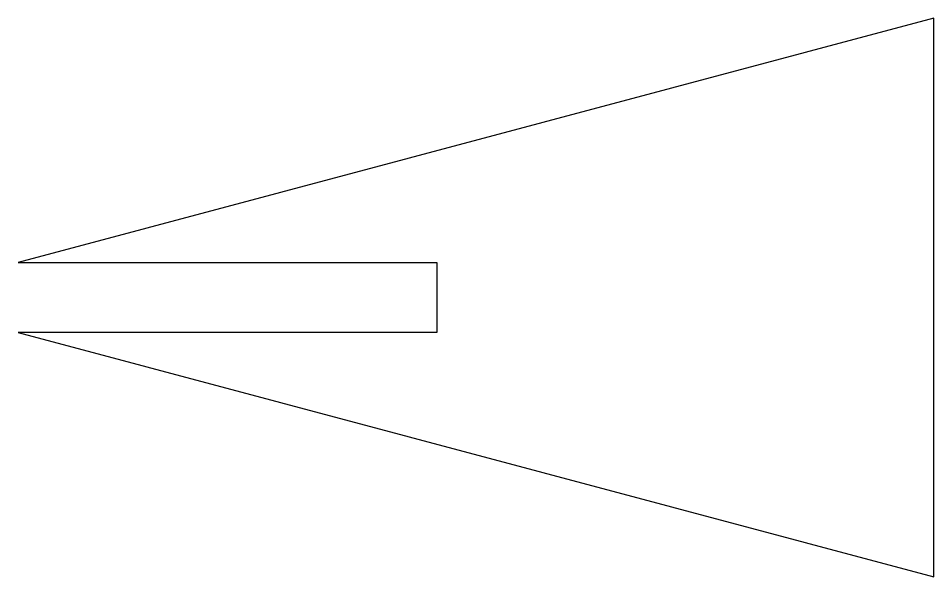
# Model space of a CAD drawing. Extents: x 34.91 to 38.19, y -1.8 to 0.2.
import ezdxf

# ---------------------------------------------------------------- set-up
doc = ezdxf.new("R2010")
doc.units = 0
doc.layers.get('0').update_dxf_attribs({"linetype": 'CONTINUOUS'})

msp = doc.modelspace()

# ---------------------------------------------------------------- linework, layer by layer
msp.add_lwpolyline([(34.9078, -0.6776), (36.4078, -0.6776), (36.4078, -0.9276), (34.9078, -0.9276), (38.1885, -1.8026), (38.1885, 0.1974)], close=True)

doc.saveas('drawing.dxf')
